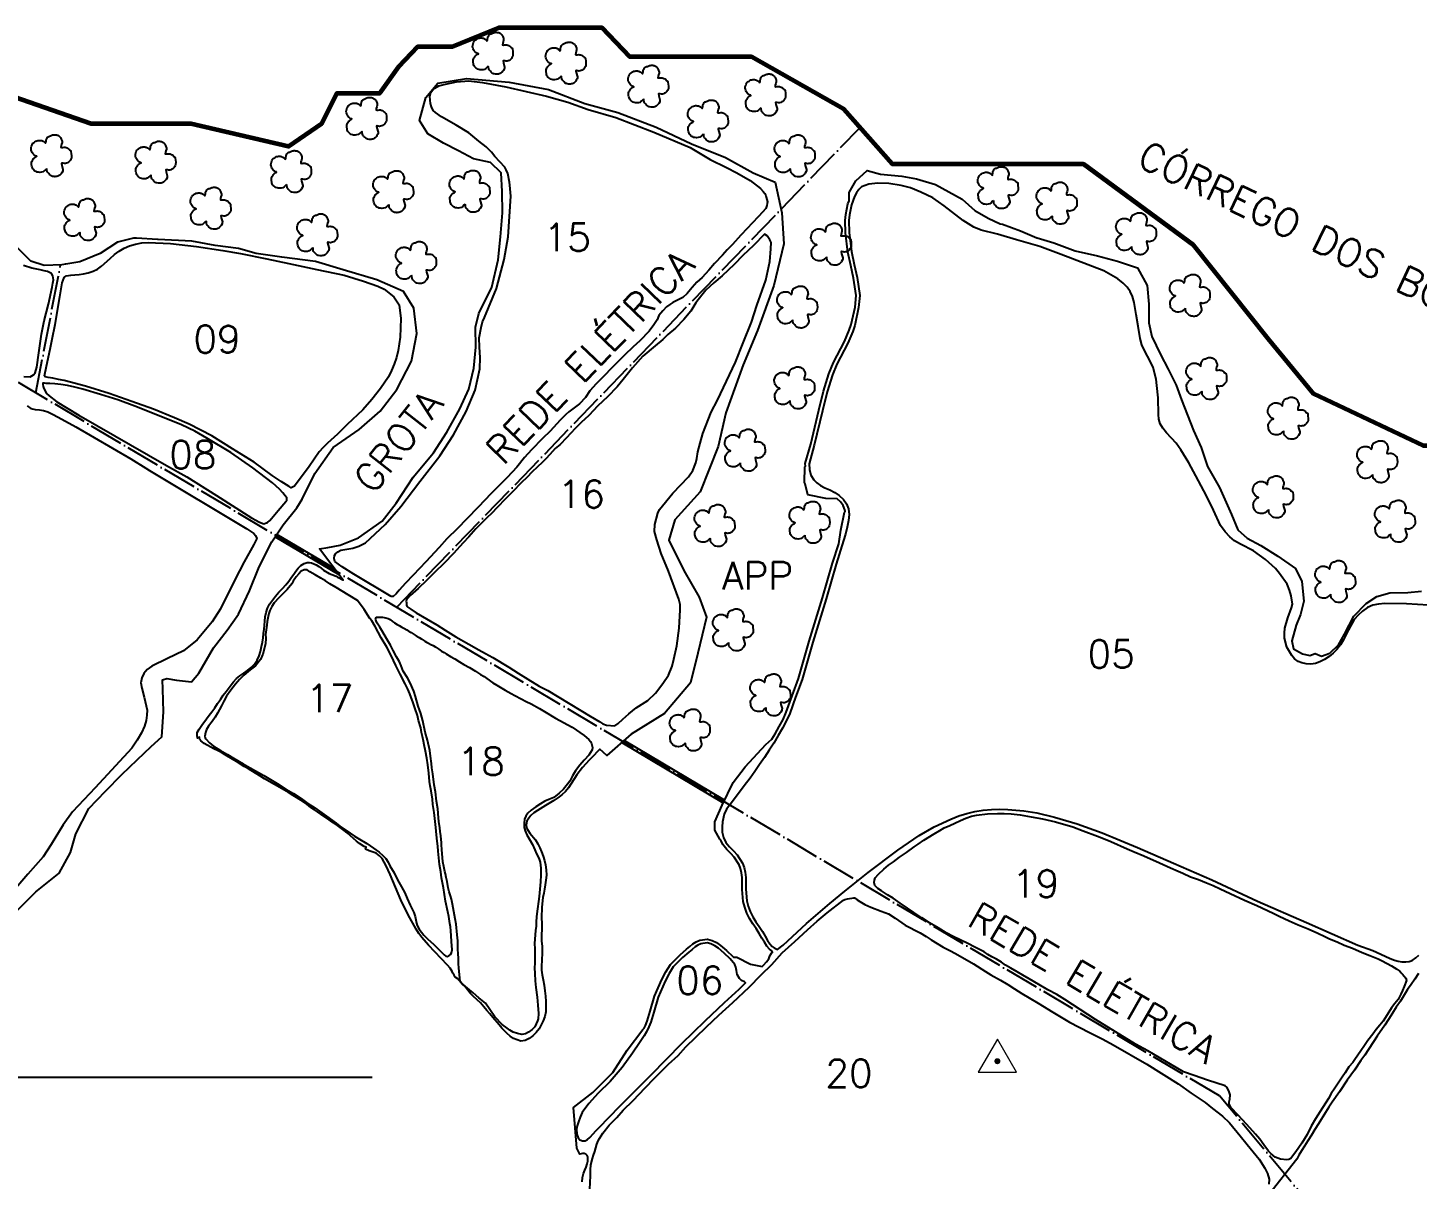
# Model space of a CAD drawing. Extents: x 728697 to 731847, y 7817040 to 7821495.
# Drawn here: x 730250 to 731232, y 7819028 to 7819842 of the extents above; entities that cross this region are included whole.
import ezdxf
from ezdxf.enums import TextEntityAlignment as Align

# ---------------------------------------------------------------- set-up
doc = ezdxf.new("R2010")
doc.units = 0
doc.header["$MEASUREMENT"] = 0
for name, pattern in [('ACAD_ISO04W100', [30, 24, -3, 0, -3]), ('CONTINUO', [0]), ('DASHDOTX2', [2, 1, -0.5, 0, -0.5])]:
    doc.linetypes.add(name, pattern=pattern)
for name, color, linetype in [('0114000940', 1, 'Continuous'), ('0114000940005', 5, 'Continuous'), ('0114000940006', 5, 'Continuous'), ('0114000940007', 5, 'Continuous'), ('0114000940008', 5, 'Continuous'), ('0114000940009', 5, 'Continuous'), ('0114000940010', 5, 'Continuous'), ('0114000940015', 5, 'Continuous'), ('0114000940016', 5, 'Continuous'), ('0114000940017', 5, 'Continuous'), ('0114000940018', 5, 'Continuous'), ('0114000940019', 5, 'Continuous'), ('0114000940020', 5, 'Continuous'), ('CURSOS_DAGUA', 5, 'Continuous'), ('GRID', 8, 'Continuous'), ('MATO', 94, 'Continuous'), ('REDE_DE_LUZ', 6, 'DASHDOTX2'), ('TEXTO', 7, 'Continuous'), ('TXT_NUM_TALHAO', 7, 'Continuous')]:
    doc.layers.add(name, color=color, linetype=linetype)
doc.styles.add('ROMANS', font='romans', dxfattribs={"width": 0.75})
doc.styles.add('SIMPLEX', font='simplex', dxfattribs={"height": 0.2})

# ---------------------------------------------------------------- blocks, each defined once
blk = doc.blocks.new('mato')
at = {"layer": 'MATO', "color": 94, "linetype": 'CONTINUO'}
blk.add_lwpolyline([(734601.62, 7824194.74), (734600.84, 7824194.07), (734599.99, 7824193.3), (734599.06, 7824192.59), (734597.97, 7824192.29), (734596.87, 7824192.17), (734595.81, 7824192.21), (734594.94, 7824192.4), (734594.17, 7824192.71), (734593.49, 7824193.11), (734592.85, 7824193.6), (734592.3, 7824194.14), (734591.84, 7824194.73), (734591.53, 7824195.29), (734591.31, 7824195.9), (734591.17, 7824196.58), (734591.02, 7824197.49), (734590.95, 7824198.42), (734590.98, 7824199.32), (734591.21, 7824199.97), (734591.52, 7824200.54), (734591.87, 7824201.04), (734592.13, 7824201.49), (734592.43, 7824201.91), (734592.8, 7824202.32), (734594.2, 7824203.22), (734594.68, 7824203.59), (734594.47, 7824203.74), (734593.48, 7824203.97), (734593.1, 7824204.2), (734592.71, 7824204.51), (734592.31, 7824204.94), (734591.81, 7824205.57), (734591.33, 7824206.31), (734590.93, 7824207.12), (734590.71, 7824207.95), (734590.63, 7824208.82), (734590.68, 7824209.71), (734590.93, 7824210.69), (734591.28, 7824211.61), (734591.68, 7824212.41), (734591.98, 7824212.83), (734592.32, 7824213.13), (734592.72, 7824213.38), (734593.3, 7824213.8), (734593.95, 7824214.2), (734594.63, 7824214.55), (734595.32, 7824214.72), (734595.99, 7824214.8), (734596.64, 7824214.81), (734597.22, 7824214.79), (734597.75, 7824214.71), (734598.24, 7824214.59), (734598.68, 7824214.44), (734599.1, 7824214.25), (734599.51, 7824214), (734600.02, 7824213.45), (734600.49, 7824212.98), (734600.9, 7824212.76), (734601.1, 7824213.4), (734601.23, 7824214.25), (734601.32, 7824215.13), (734601.41, 7824215.51), (734601.52, 7824215.81), (734601.95, 7824216.53), (734602.3, 7824216.98), (734602.71, 7824217.39), (734603.2, 7824217.62), (734603.72, 7824217.8), (734604.26, 7824217.96), (734605.25, 7824218.43), (734605.76, 7824218.63), (734606.32, 7824218.73), (734606.89, 7824218.78), (734607.46, 7824218.78), (734608.02, 7824218.75), (734608.55, 7824218.68), (734609.07, 7824218.55), (734609.54, 7824218.37), (734609.97, 7824218.14), (734610.37, 7824217.86), (734610.72, 7824217.57), (734611.04, 7824217.22), (734611.34, 7824216.82), (734611.65, 7824216.31), (734611.94, 7824215.75), (734612.19, 7824215.14), (734612.38, 7824214.61), (734612.5, 7824214), (734612.52, 7824213.28), (734612.18, 7824212.1), (734611.87, 7824210.94), (734611.75, 7824209.96), (734612.35, 7824209.79), (734613.17, 7824209.85), (734614.07, 7824210), (734614.74, 7824209.92), (734615.38, 7824209.78), (734616, 7824209.54), (734616.65, 7824209.1), (734617.26, 7824208.61), (734617.81, 7824208.1), (734618.23, 7824207.87), (734618.56, 7824207.53), (734618.81, 7824206.95), (734619.02, 7824205.52), (734619.12, 7824203.92), (734619.09, 7824202.38), (734618.82, 7824201.51), (734618.43, 7824200.85), (734617.97, 7824200.34), (734617.54, 7824199.8), (734617.05, 7824199.35), (734616.48, 7824198.97), (734615.74, 7824198.68), (734614.94, 7824198.47), (734614.14, 7824198.35), (734613.28, 7824198.58), (734612.56, 7824198.7), (734612.08, 7824198.53), (734612.33, 7824197.26), (734613.18, 7824194.26), (734613.15, 7824193.5), (734612.97, 7824192.92), (734612.32, 7824191.83), (734611.9, 7824191.24), (734611.44, 7824190.71), (734611.03, 7824190.28), (734610.58, 7824189.92), (734610.08, 7824189.63), (734609.48, 7824189.4), (734608.82, 7824189.24), (734608.15, 7824189.15), (734607.49, 7824189.14), (734606.85, 7824189.18), (734605.74, 7824189.33), (734605.27, 7824189.45), (734604.81, 7824189.67), (734604.24, 7824190.15), (734603.69, 7824190.7), (734603.16, 7824191.29), (734602.72, 7824191.75), (734602.34, 7824192.22), (734602.04, 7824192.75), (734601.87, 7824194.32), (734601.7, 7824194.96)], dxfattribs=at)

msp = doc.modelspace()

# ---------------------------------------------------------------- linework, layer by layer
at = {"layer": '0114000940', "linetype": 'ByBlock'}
msp.add_lwpolyline([(730552.36, 7819170.88), (730551.72, 7819172.33), (730550.71, 7819173.78), (730550.24, 7819174.85), (730548.77, 7819177.34), (730546.89, 7819179.51), (730542.51, 7819184.23), (730533.53, 7819193.66), (730528.8, 7819199.04), (730526.69, 7819201.82), (730524.74, 7819204.95), (730519.19, 7819214.97), (730513.91, 7819225.5), (730506.4, 7819243.52), (730503.61, 7819249.71), (730500.72, 7819254.7), (730498.84, 7819256.64), (730496.46, 7819258.45), (730491.56, 7819260.24), (730489, 7819261.34), (730489.49, 7819262.87), (730488, 7819263.35), (730484.71, 7819265.3), (730482.59, 7819266.91), (730480.42, 7819268.92), (730476.14, 7819273.03), (730473.94, 7819274.66), (730468.33, 7819278.75), (730465.3, 7819280.8), (730462.29, 7819282.91), (730459.19, 7819284.91), (730455.04, 7819287.71), (730453.04, 7819289.12), (730450.35, 7819290.92), (730447.65, 7819293.08), (730444.54, 7819295.25), (730437.97, 7819299.31), (730434.58, 7819301.34), (730431.25, 7819303.23), (730428.01, 7819305.15), (730424.67, 7819307.07), (730417.67, 7819311.18), (730414.24, 7819313.29), (730411.19, 7819315.13), (730408.28, 7819316.99), (730405.58, 7819318.55), (730403.17, 7819319.88), (730397.96, 7819323.31), (730395.11, 7819325.03), (730389.87, 7819327.93), (730387.19, 7819329.64), (730384.41, 7819331.07), (730381.76, 7819332.37), (730375.04, 7819336.09), (730373.6, 7819337.18), (730372.6, 7819338.02), (730371.93, 7819338.86), (730371.66, 7819339.88), (730371.67, 7819340.56), (730370.36, 7819339.74), (730370.26, 7819339.9), (730369.94, 7819341.85), (730370.16, 7819343.8), (730371.4, 7819346.14), (730373.29, 7819348.98), (730376.59, 7819353.45), (730378.43, 7819355.99), (730380.44, 7819358.5), (730382.44, 7819361.21), (730384.51, 7819364.26), (730386.45, 7819367.2), (730388.45, 7819370.07), (730390.46, 7819372.79), (730394.02, 7819377.51), (730395.75, 7819379.7), (730397.77, 7819381.84), (730400.25, 7819383.87), (730402.98, 7819385.7), (730405.66, 7819387.62), (730408.28, 7819389.69), (730410.5, 7819392.07), (730412.43, 7819394.97), (730413.84, 7819398), (730414.81, 7819401.14), (730415.55, 7819404.46), (730416.15, 7819407.68), (730416.6, 7819410.69), (730416.99, 7819413.82), (730417.31, 7819416.86), (730417.86, 7819422.54), (730418.11, 7819425.6), (730418.77, 7819428.61), (730419.82, 7819431.57), (730421.14, 7819434.4), (730425.3, 7819440.17), (730427.84, 7819442.99), (730430.3, 7819445.6), (730432.61, 7819448.21), (730434.77, 7819450.81), (730436.71, 7819453.43), (730438.31, 7819455.76), (730439.87, 7819457.85), (730441.51, 7819459.87), (730443.42, 7819461.88), (730445.61, 7819463.28), (730447.7, 7819463.93), (730449.54, 7819463.92), (730450.88, 7819463.62), (730452.51, 7819463.03), (730454.22, 7819462.15), (730455.97, 7819460.99), (730457.72, 7819459.8), (730459.43, 7819458.53), (730463.26, 7819456.17), (730465.16, 7819455.45), (730468.31, 7819454.16), (730469.22, 7819453.64), (730469.9, 7819453.36), (730472.89, 7819451.71), (730473.34, 7819451.32), (730456.4, 7819473.51), (730462.36, 7819474.56), (730471.1, 7819476.1), (730484.09, 7819481.41), (730500.83, 7819493.11), (730510.74, 7819505.82), (730522.77, 7819524.17), (730536.99, 7819541.38), (730546.61, 7819556.05), (730555.7, 7819572.39), (730561.97, 7819586.27), (730565.54, 7819601.09), (730566.99, 7819616.04), (730566.84, 7819630.08), (730569.18, 7819639.82), (730578.25, 7819658.52), (730582.86, 7819677.69), (730584.32, 7819693.93), (730585.78, 7819710.82), (730585.63, 7819725.97), (730585, 7819739.18), (730577.45, 7819746.53), (730565.25, 7819749.03), (730554.75, 7819754.69), (730544.09, 7819760.13), (730533.12, 7819766.64), (730527.16, 7819776.05), (730531.59, 7819792.42), (730540.24, 7819802.56), (730560.43, 7819805.81), (730590.51, 7819803.3), (730618.26, 7819797.96), (730643.99, 7819788.25), (730667.33, 7819781.88), (730694.35, 7819771.56), (730719.44, 7819759.69), (730743.48, 7819749.97), (730763.02, 7819739.14), (730778.65, 7819732.49), (730783.22, 7819710.93), (730784.6, 7819689.13), (730777.51, 7819659.62), (730766.1, 7819627.81), (730755.82, 7819603.47), (730743.56, 7819569.54), (730738.25, 7819545.74), (730725.45, 7819513.81), (730707.52, 7819493.96), (730703.39, 7819479.76), (730713.97, 7819458.25), (730724.8, 7819439.45), (730729.89, 7819425.37), (730723.77, 7819399.78), (730718.77, 7819378.97), (730700.24, 7819357.22), (730676.87, 7819342.51), (730659.56, 7819327.51), (730654.64, 7819332.07), (730653.71, 7819331.04), (730649.4, 7819326.5), (730647.03, 7819324.2), (730642.46, 7819319.07), (730638.43, 7819313.8), (730632.4, 7819304.79), (730630.25, 7819302.13), (730627.74, 7819299.65), (730625.01, 7819297.59), (730622.22, 7819295.7), (730616.31, 7819292.18), (730610.68, 7819288.79), (730608.05, 7819287.03), (730605.91, 7819285.11), (730604.38, 7819283.16), (730603.08, 7819281.14), (730602.46, 7819278.62), (730602.88, 7819276.42), (730603.93, 7819274.55), (730605.25, 7819272.75), (730609.05, 7819267.94), (730610.81, 7819265.19), (730612.29, 7819262.43), (730613.47, 7819259.5), (730614.56, 7819256.35), (730615.55, 7819253.32), (730616.32, 7819250.22), (730616.69, 7819246.76), (730616.83, 7819243), (730616.54, 7819239.43), (730616.09, 7819236.09), (730615.58, 7819233.16), (730615.01, 7819230.26), (730614.43, 7819227.12), (730613.68, 7819220.46), (730613.5, 7819212.91), (730613.54, 7819208.91), (730613.53, 7819204.86), (730613.48, 7819200.74), (730613.49, 7819196.68), (730613.76, 7819192.67), (730613.95, 7819188.95), (730613.67, 7819182.33), (730613.47, 7819179.37), (730613.33, 7819175.95), (730613.91, 7819172.52), (730614.69, 7819168.97), (730615.32, 7819165.18), (730615.85, 7819161.27), (730616.19, 7819157.5), (730616.4, 7819153.77), (730616.5, 7819150.05), (730616.36, 7819146.45), (730615.72, 7819143.07), (730614.66, 7819139.99), (730611.71, 7819134.39), (730609.69, 7819131.89), (730607.27, 7819129.6), (730604.65, 7819127.67), (730601.77, 7819126.28), (730598.82, 7819125.8), (730593.5, 7819127.57), (730591.21, 7819129.29), (730589.13, 7819131.17), (730587.14, 7819133.12), (730585.46, 7819134.91), (730583.38, 7819137.21), (730578.95, 7819142.49), (730576.87, 7819145.04), (730574.76, 7819147.48), (730572.58, 7819150.04), (730570.19, 7819152.71), (730565.29, 7819157.37), (730563.1, 7819159.64), (730561.41, 7819161.71), (730559.74, 7819163.88), (730557.36, 7819166.02), (730554.21, 7819169.66)], close=True, dxfattribs=at)
for points in [[(730642.18, 7819026.35), (730642.48, 7819029.39), (730643.06, 7819032.24), (730643.98, 7819034.64), (730644.85, 7819036.82), (730645.61, 7819039.12), (730646.06, 7819040.88), (730646.2, 7819042.54), (730646.09, 7819043.9), (730645.61, 7819045.04), (730644.67, 7819045.85), (730643.61, 7819046.34), (730642.26, 7819046.45), (730640.59, 7819045.98), (730638.31, 7819050.22), (730636.02, 7819078.84), (730649.76, 7819089.54), (730663.9, 7819103.49), (730673.85, 7819119.27), (730685.05, 7819134.02), (730686.03, 7819135.01), (730686.9, 7819136.8), (730688.11, 7819139.92), (730690.26, 7819146.94), (730693.37, 7819157.58), (730698.36, 7819169.35), (730701.34, 7819174.74), (730704.45, 7819179.86), (730711.29, 7819186.8), (730715.91, 7819190.61), (730718.18, 7819192.5), (730720.36, 7819194.39), (730722.62, 7819195.96), (730725.34, 7819197.08), (730730.78, 7819197.87), (730733.96, 7819196.86), (730737.07, 7819195.33), (730739.97, 7819193.43), (730744.24, 7819189.82), (730748.66, 7819185.57), (730749.08, 7819185.07), (730751.42, 7819185), (730761.2, 7819180.05), (730769.36, 7819178.51), (730770.27, 7819179.44), (730772.49, 7819181.76), (730774.12, 7819183.85), (730774.72, 7819185.9), (730775.85, 7819188.01), (730776.69, 7819188.48), (730776.21, 7819189.55), (730774.56, 7819190.71), (730772.71, 7819192.88), (730771.02, 7819195.57), (730769.21, 7819198.6), (730767.25, 7819201.85), (730765.16, 7819205.27), (730762.81, 7819208.69), (730760.49, 7819212.29), (730758.48, 7819216.18), (730757.03, 7819220.29), (730756, 7819224.5), (730755.18, 7819232.96), (730755.16, 7819241.24), (730754.82, 7819244.74), (730754.12, 7819247.73), (730753.13, 7819250.38), (730749.65, 7819255.76), (730747.21, 7819258.31), (730744.26, 7819261.22), (730741.54, 7819264.75), (730740.07, 7819267.69), (730739.47, 7819268.42), (730736.01, 7819274.78), (730735.95, 7819280.72), (730741.14, 7819292.51), (730748.86, 7819308.55), (730757.32, 7819319.43), (730771.9, 7819335.38), (730776.16, 7819339.16), (730778.44, 7819342.94), (730781.37, 7819348.09), (730784.09, 7819353.08), (730786.41, 7819358.22), (730790.52, 7819369.63), (730795.14, 7819382.06), (730802.66, 7819408.24), (730812.09, 7819438.9), (730819.1, 7819463.36), (730823.42, 7819477.15), (730825.04, 7819486.67), (730827.6, 7819499.5), (730827.92, 7819499.86), (730827.78, 7819501.18), (730826.56, 7819504.1), (730824.77, 7819506.73), (730822.44, 7819508.9), (730814.37, 7819509.09), (730801.68, 7819511.76), (730799.76, 7819519.44), (730799.22, 7819520.47), (730799.47, 7819531.41), (730799.96, 7819531.96), (730799.84, 7819533.88), (730803.63, 7819547.51), (730809.49, 7819571.55), (730812.69, 7819585.05), (730816.53, 7819597.26), (730819.65, 7819605.09), (730827.43, 7819619.94), (730830.93, 7819628.03), (730832.27, 7819631.95), (730834.97, 7819644.4), (730835.68, 7819652.47), (730834, 7819664.81), (730831.94, 7819673.77), (730830, 7819683.16), (730828.19, 7819696.86), (730828.1, 7819705.55), (730828.47, 7819709.82), (730829.94, 7819717.19), (730830.78, 7819719.45), (730830.94, 7819725.21), (730835.48, 7819733.47), (730843.55, 7819740.92), (730853.05, 7819738.33), (730867.95, 7819736.87), (730878.5, 7819734.99), (730891.75, 7819730.85), (730910.67, 7819720.56), (730919.57, 7819712.7), (730928.98, 7819707.12), (730937.63, 7819703.18), (730939.12, 7819702.95), (730951.98, 7819698.27), (730963.41, 7819693.24), (730963.73, 7819693.24), (730975.36, 7819689.63), (730990.61, 7819684.12), (731006.35, 7819680.51), (731020.55, 7819676.79), (731034.49, 7819672.03), (731041.54, 7819659.65), (731042.57, 7819646.38), (731042.7, 7819633.32), (731044.83, 7819623.56), (731050.75, 7819610.8), (731056.3, 7819600.57), (731062.03, 7819589.19), (731065.77, 7819578.71), (731074.15, 7819557.05), (731079.52, 7819545.04), (731083.97, 7819531.68), (731092.52, 7819516.97), (731101.04, 7819497.75), (731105.48, 7819486.92), (731112.16, 7819481.11), (731121.81, 7819475.91), (731133.85, 7819468.29), (731146.37, 7819459.59), (731150.78, 7819450.42), (731152.14, 7819436.52), (731149.8, 7819427.13), (731146.84, 7819419.69), (731143.67, 7819408.52), (731144.96, 7819402.85), (731151.13, 7819399.45), (731156.3, 7819398.27), (731160.15, 7819399.67), (731164.65, 7819397.75), (731170.62, 7819399.92), (731176.65, 7819405.8), (731180.91, 7819413.19), (731187.57, 7819425.93), (731196.14, 7819434.92), (731203.83, 7819439.93), (731212.85, 7819442.5), (731225.54, 7819442.63), (731235.39, 7819443.55)], [(731233.15, 7819173.43), (731230.57, 7819169.48), (731227.99, 7819165.73), (731225.51, 7819162.15), (731220.36, 7819154.07), (731217.5, 7819149.7), (731214.77, 7819145.4), (731211.93, 7819141.1), (731209.3, 7819137.07), (731204.05, 7819129.17), (731195.16, 7819115.93), (731192.53, 7819112.14), (731187.87, 7819105.31), (731182.84, 7819098.07), (731177.38, 7819089.93), (731172.25, 7819082.62), (731169.86, 7819079.09), (731167.47, 7819075.38), (731162.59, 7819067.39), (731159.99, 7819063.38), (731157.47, 7819059.33), (731154.97, 7819055.29), (731152.57, 7819051.63), (731150.61, 7819048.34), (731148.69, 7819045.3), (731147.24, 7819042.45), (731127.15, 7819016.92)]]:
    msp.add_lwpolyline(points, dxfattribs=at)
at = {"layer": '0114000940', "color": 1, "linetype": 'Continuous'}
msp.add_lwpolyline([(730239.92, 7819215.16), (730255.94, 7819231.23), (730272.57, 7819244.45), (730280.47, 7819259.01), (730284.24, 7819272.12), (730293.53, 7819290.03), (730305.38, 7819302.41), (730316.89, 7819314.09), (730327.75, 7819324.39), (730337.53, 7819333.97), (730344.98, 7819340.68), (730346.37, 7819358.37), (730345.85, 7819374.47), (730345.54, 7819380.91), (730348.71, 7819381.9), (730355.34, 7819380.71), (730366.15, 7819379.48), (730371.23, 7819385.68), (730381.59, 7819403.5), (730391.28, 7819416.15), (730399.2, 7819427.49), (730407.03, 7819443.83), (730413.93, 7819460.78), (730422.77, 7819478.47), (730430.9, 7819490.53), (730440.59, 7819502.47), (730442.46, 7819505.57), (730444.33, 7819508.66), (730453.18, 7819526.72), (730466.16, 7819545.18), (730484.43, 7819557.86), (730499.46, 7819570.73), (730511.25, 7819586.07), (730521.58, 7819606.17), (730525.29, 7819625.63), (730523.1, 7819643.52), (730515.92, 7819655.32), (730497.01, 7819663.49), (730473.3, 7819670.62), (730453.66, 7819676.45), (730429.87, 7819679.66), (730411.67, 7819682.25), (730399.22, 7819685.65), (730382.73, 7819687.97), (730366.21, 7819691.01), (730342.42, 7819692.2), (730342.09, 7819692.2), (730327.19, 7819693.11), (730325.16, 7819693.08), (730313.79, 7819690.23), (730301.58, 7819682.2), (730287.18, 7819676.37), (730274.42, 7819674.24), (730261.89, 7819673.78), (730252.48, 7819676.69), (730242.86, 7819686.49)], dxfattribs=at)
at = {"layer": '0114000940005', "elevation": 633.05}
msp.add_lwpolyline([(731240.23, 7819433.8), (731224.67, 7819434.59), (731209.36, 7819434.91), (731205.01, 7819434.58), (731201.02, 7819433.65), (731197.22, 7819432.04), (731193.66, 7819429.61), (731190.48, 7819426.73), (731187.79, 7819423.53), (731183.73, 7819416.37), (731180.22, 7819409.17), (731178.03, 7819405.67), (731175.56, 7819402.52), (731172.83, 7819399.8), (731169.98, 7819397.4), (731166.85, 7819395.37), (731163.56, 7819393.69), (731160.35, 7819392.54), (731157.14, 7819392.11), (731153.76, 7819392.32), (731150.79, 7819392.92), (731148.07, 7819394.07), (731145.64, 7819395.94), (731143.58, 7819398.28), (731140.22, 7819404.05), (731138.57, 7819410.39), (731138.38, 7819413.88), (731138.71, 7819417.5), (731140.92, 7819424.92), (731143.53, 7819431.78), (731144.05, 7819434.37), (731143.3, 7819440.38), (731141.95, 7819444.29), (731140.27, 7819448.55), (731135.07, 7819456.2), (731132.13, 7819459.65), (731125.15, 7819465.96), (731116.62, 7819472.05), (731107.37, 7819476.9), (731103.26, 7819479.23), (731099.85, 7819481.95), (731096.5, 7819485.45), (731093.25, 7819490.1), (731088.38, 7819500.8), (731083.36, 7819510.99), (731075.91, 7819525.24), (731070.99, 7819534.38), (731065.33, 7819543.52), (731062.04, 7819548.11), (731055.07, 7819555.55), (731052.43, 7819558.81), (731050.72, 7819561.92), (731049.75, 7819565.06), (731049.38, 7819568.36), (731049.21, 7819580.14), (731048.27, 7819589.01), (731047.78, 7819593.43), (731045.62, 7819601.68), (731043.73, 7819605.68), (731039.48, 7819613.62), (731037.57, 7819617.76), (731036.47, 7819622.13), (731035.07, 7819630.75), (731033.7, 7819639.17), (731032.28, 7819647.7), (731031.08, 7819651.72), (731029.45, 7819655.24), (731027.36, 7819658.45), (731024.52, 7819661.31), (731020.81, 7819664.26), (731010.82, 7819669.94), (730980.58, 7819681.54), (730965.65, 7819687.25), (730949.04, 7819691.96), (730935.63, 7819695.84), (730924.23, 7819698.73), (730918.91, 7819700.92), (730911.3, 7819705.42), (730897.99, 7819715.79), (730890.02, 7819721.56), (730881.46, 7819725.55), (730874.11, 7819728.49), (730867.48, 7819730.26), (730858.86, 7819731.75), (730851.05, 7819731.81), (730844.65, 7819731.09), (730839.6, 7819729.26), (730837.56, 7819727.45), (730836.01, 7819725.16), (730834.71, 7819722.56), (730832.45, 7819716.48), (730831.05, 7819709.45), (730830.7, 7819705.45), (730830.78, 7819697.04), (730832.57, 7819683.6), (730834.48, 7819674.32), (730836.56, 7819665.27), (730838.3, 7819652.53), (730837.54, 7819644.01), (730834.78, 7819631.26), (730833.36, 7819627.1), (730829.78, 7819618.82), (730822.02, 7819604), (730818.98, 7819596.39), (730815.2, 7819584.36), (730812.02, 7819570.94), (730806.14, 7819546.85), (730802.46, 7819533.61), (730802.73, 7819529.55), (730803.8, 7819525.64), (730805.78, 7819522.41), (730807.92, 7819520.13), (730810.53, 7819518.33), (730813.57, 7819516.72), (730817.09, 7819515.19), (730820.6, 7819513.33), (730823.88, 7819511.12), (730826.76, 7819508.43), (730828.86, 7819505.34), (730830.33, 7819501.83), (730830.73, 7819497.87), (730830.37, 7819493.51), (730829.53, 7819488.82), (730828.33, 7819483.92), (730826.88, 7819479.51), (730821.59, 7819462.61), (730814.59, 7819438.16), (730805.15, 7819407.5), (730797.62, 7819381.25), (730792.96, 7819368.74), (730788.82, 7819357.25), (730786.42, 7819351.92), (730783.64, 7819346.83), (730780.69, 7819341.63), (730777.52, 7819336.37), (730774.23, 7819331.22), (730770.91, 7819326.12), (730767.55, 7819321.19), (730764.15, 7819316.36), (730760.75, 7819311.52), (730756.58, 7819306.21), (730748.29, 7819295.11), (730744.18, 7819289.58), (730742.44, 7819286.14), (730741.38, 7819280.79), (730741.03, 7819277.12), (730741.15, 7819273.48), (730741.97, 7819269.72), (730743.75, 7819266.14), (730746.21, 7819262.94), (730749.06, 7819260.14), (730751.69, 7819257.38), (730755.46, 7819251.56), (730756.62, 7819248.49), (730757.39, 7819245.16), (730757.76, 7819241.37), (730757.78, 7819233.09), (730758.57, 7819224.93), (730759.53, 7819221.03), (730760.87, 7819217.22), (730762.74, 7819213.6), (730764.98, 7819210.13), (730767.34, 7819206.69), (730769.48, 7819203.2), (730771.44, 7819199.93), (730773.23, 7819196.92), (730774.81, 7819194.42), (730776.33, 7819192.65), (730777.73, 7819191.65), (730780.18, 7819190.55), (730784.12, 7819193.52), (730800.64, 7819208.76), (730817.2, 7819222.98), (730827.85, 7819231.68), (730844.24, 7819244.78), (730865.15, 7819260.76), (730880.25, 7819271.02), (730891.01, 7819277.16), (730902.59, 7819282.65), (730908.42, 7819284.82), (730914.09, 7819286.57), (730919.69, 7819287.91), (730925.47, 7819288.88), (730931.32, 7819289.4), (730937.17, 7819289.58), (730942.98, 7819289.47), (730954.21, 7819288.51), (730963.53, 7819286.97), (730975.87, 7819283.97), (730992, 7819279.31), (731009.67, 7819272.8), (731034.49, 7819262.56), (731060.09, 7819251.4), (731087.07, 7819239.61), (731119.31, 7819224.65), (731154.08, 7819209.68), (731190.27, 7819193.47), (731200.99, 7819189.87), (731209.7, 7819185.85), (731213.19, 7819184.11), (731216.12, 7819182.92), (731218.87, 7819182.18), (731221.53, 7819181.8), (731224.14, 7819181.78), (731226.63, 7819182.1), (731228.74, 7819182.67), (731231.41, 7819184.69), (731233.49, 7819186.58)], dxfattribs=at)
at = {"layer": '0114000940006', "elevation": 633.37}
msp.add_lwpolyline([(730756.85, 7819167.57), (730754.85, 7819168.63), (730753.4, 7819170.02), (730751.74, 7819172.84), (730751.31, 7819175.54), (730750.8, 7819178.07), (730750.07, 7819179.81), (730746.75, 7819183.79), (730742.5, 7819187.88), (730738.41, 7819191.35), (730735.78, 7819193.07), (730732.99, 7819194.44), (730730.56, 7819195.21), (730726.03, 7819194.55), (730723.87, 7819193.66), (730721.96, 7819192.34), (730719.86, 7819190.51), (730717.57, 7819188.61), (730713.05, 7819184.88), (730706.51, 7819178.24), (730703.59, 7819173.44), (730700.7, 7819168.21), (730695.83, 7819156.7), (730692.75, 7819146.2), (730690.57, 7819139.07), (730689.28, 7819135.76), (730687.66, 7819132.43), (730685.92, 7819129.4), (730682.71, 7819124.44), (730677.69, 7819117.35), (730670.38, 7819107.09), (730661.93, 7819097.3), (730653.42, 7819088.94), (730646.76, 7819081.73), (730642.15, 7819075.31), (730640.64, 7819072.01), (730639.47, 7819068.83), (730638.55, 7819065.84), (730638.21, 7819063.51), (730638.32, 7819060), (730639.28, 7819057.45), (730640.47, 7819056.07), (730642.4, 7819055.22), (730644.26, 7819055.25), (730645.96, 7819056.14), (730647.56, 7819057.66), (730652.07, 7819062.55), (730654.54, 7819065.14), (730660.79, 7819071.45), (730669.19, 7819080.35), (730690.79, 7819101.92), (730712.6, 7819124.13), (730728.98, 7819140.05), (730742.82, 7819152.97), (730753.04, 7819162.57), (730754.76, 7819164.16), (730756.23, 7819165.54), (730757.64, 7819166.83)], close=True, dxfattribs=at)
at = {"layer": '0114000940007', "elevation": 632.36}
msp.add_lwpolyline([(730249.86, 7819574.59), (730252.48, 7819572.78), (730255.55, 7819572), (730258.63, 7819571.77), (730261.48, 7819571.4), (730264.42, 7819570.33), (730267.82, 7819568.7), (730271.76, 7819566.68), (730284.24, 7819559.77), (730323.13, 7819537.24), (730333.82, 7819530.64), (730336.28, 7819528.98), (730405.08, 7819487.59), (730410.01, 7819484.49), (730411.34, 7819483.05), (730412.16, 7819480.77), (730410.04, 7819476.64), (730403.34, 7819464.43), (730396.66, 7819451.65), (730386.61, 7819431.25), (730380.58, 7819422.07), (730370.13, 7819409.19), (730360.4, 7819401.51), (730349.03, 7819395.98), (730337.92, 7819390.66), (730334.78, 7819388.29), (730332.33, 7819385.52), (730330.84, 7819382.36), (730330.35, 7819378.78), (730330.93, 7819375.14), (730332.69, 7819368.87), (730334.62, 7819359.69), (730334.57, 7819356.1), (730334.03, 7819352.3), (730332.83, 7819348.18), (730330.78, 7819343.61), (730327.63, 7819338.45), (730323.83, 7819332.82), (730297.95, 7819304.79), (730282.01, 7819287.73), (730275.36, 7819278.57), (730266.97, 7819264.58), (730261.13, 7819256.05), (730250.48, 7819243.74), (730237.78, 7819229.18)], dxfattribs=at)
at = {"layer": '0114000940008', "elevation": 634}
msp.add_lwpolyline([(730261.57, 7819586.77), (730263.61, 7819583.4), (730265.46, 7819581.56), (730270.98, 7819577.52), (730286.38, 7819568.05), (730348.27, 7819532.46), (730362.68, 7819524.45), (730383.64, 7819511.26), (730408.43, 7819495.47), (730414.05, 7819492.32), (730417.13, 7819491.33), (730418.44, 7819491.58), (730419.77, 7819492.23), (730421.29, 7819493.64), (730427.2, 7819500.55), (730432.7, 7819507), (730433.41, 7819508.02), (730433.34, 7819509.55), (730432.26, 7819511.02), (730430.62, 7819513.2), (730428.21, 7819515.77), (730423.27, 7819520.14), (730409.45, 7819530.82), (730393.93, 7819541.73), (730376.95, 7819551.85), (730368.48, 7819556.79), (730359.09, 7819561.13), (730343.16, 7819567.63), (730326.03, 7819574.44), (730314.03, 7819578.75), (730301.64, 7819582.69), (730289.36, 7819586.24), (730283.66, 7819587.73), (730278.49, 7819588.93), (730273.74, 7819589.67), (730269.51, 7819590.15), (730265.95, 7819590.32), (730263.4, 7819590.41), (730262.04, 7819590.5), (730260.99, 7819590.48), (730260.89, 7819589.63), (730261.17, 7819588.16)], close=True, dxfattribs=at)
at = {"layer": '0114000940009', "elevation": 629.19}
msp.add_lwpolyline([(730277.48, 7819666.32), (730280.78, 7819666.99), (730283.56, 7819667.13), (730286.55, 7819667.47), (730289.76, 7819667.91), (730293.13, 7819668.63), (730296.44, 7819669.7), (730299.54, 7819671.21), (730302.4, 7819673.28), (730308.45, 7819678.68), (730311.71, 7819681.5), (730314.94, 7819683.91), (730318.41, 7819685.89), (730322.25, 7819687.53), (730326.44, 7819688.9), (730330.84, 7819689.82), (730335.46, 7819690.07), (730351.31, 7819689.37), (730369.46, 7819687.26), (730388.13, 7819684.35), (730400.78, 7819682.12), (730419.25, 7819678.41), (730434.85, 7819675.14), (730454.55, 7819670.84), (730473.93, 7819666.78), (730487.69, 7819662.55), (730497.63, 7819659.06), (730502.26, 7819657.07), (730509.09, 7819651.67), (730512.87, 7819646.03), (730514.01, 7819636.21), (730513.53, 7819623.07), (730512.16, 7819613.64), (730510.92, 7819608.8), (730509.22, 7819604.07), (730507.29, 7819599.58), (730505.16, 7819595.14), (730499.56, 7819586.77), (730493.46, 7819578.98), (730487.12, 7819571.73), (730476.13, 7819561.39), (730469.31, 7819554.65), (730462.25, 7819548.15), (730458.98, 7819545.26), (730456.27, 7819542.17), (730449.3, 7819531.8), (730438.89, 7819517.72), (730436.48, 7819516.7), (730435.07, 7819517.64), (730429.31, 7819521.13), (730423, 7819525.3), (730410.27, 7819534.77), (730395.1, 7819544.16), (730380.41, 7819553.48), (730364.45, 7819561.67), (730354.02, 7819566.19), (730339.26, 7819572.18), (730323.76, 7819577.72), (730307.91, 7819583.4), (730291.19, 7819588.56), (730276.09, 7819592.4), (730272.08, 7819593.28), (730267.94, 7819594.1), (730264.67, 7819594.62), (730262.56, 7819594.96), (730262.25, 7819595.87), (730262.5, 7819597.02), (730264.22, 7819605.79), (730266.13, 7819614.69), (730267.63, 7819621.66), (730269.66, 7819631.98), (730273.03, 7819651.68), (730274.65, 7819661.37), (730275.28, 7819663.43), (730276.1, 7819665.2)], close=True, dxfattribs=at)
at = {"layer": '0114000940010', "elevation": 628.83}
msp.add_lwpolyline([(730247.56, 7819595.28), (730251.95, 7819595.11), (730254.49, 7819596.6), (730255.44, 7819597.98), (730256.69, 7819601.82), (730258.17, 7819612.05), (730260.04, 7819625.25), (730261.95, 7819634.55), (730265.03, 7819646.49), (730267.52, 7819658.41), (730268.14, 7819661.29), (730268.5, 7819663.69), (730268.13, 7819666.5), (730267, 7819668.06), (730266.07, 7819668.62), (730264.25, 7819669.48), (730261.95, 7819670.07), (730259.16, 7819670.6), (730253.13, 7819671.76), (730247.27, 7819673.77)], dxfattribs=at)
at = {"layer": '0114000940015', "linetype": 'ByBlock'}
msp.add_lwpolyline([(730507.08, 7819439.99), (730480.78, 7819455.74), (730472.63, 7819460.95), (730467.23, 7819464.72), (730466.93, 7819466.81), (730467.13, 7819468.88), (730467.83, 7819470.13), (730469.49, 7819471.41), (730471.61, 7819472.54), (730479.99, 7819473.97), (730484.41, 7819475.42), (730488.98, 7819477.9), (730502.91, 7819490.86), (730514, 7819503.49), (730527.39, 7819521.06), (730541.55, 7819539.25), (730551.21, 7819554.14), (730560.1, 7819570.58), (730566.41, 7819585.72), (730569.84, 7819600.66), (730570, 7819608.74), (730569.61, 7819616.13), (730569.26, 7819622.56), (730570.65, 7819629.96), (730571.62, 7819634.03), (730573.01, 7819636.91), (730581.6, 7819657.48), (730586.94, 7819678.04), (730589.87, 7819693.99), (730591.84, 7819722.77), (730591.01, 7819730.57), (730590.68, 7819732.5), (730589.68, 7819738.82), (730588.54, 7819741.32), (730587.37, 7819743.08), (730580.37, 7819750.81), (730578.1, 7819753.72), (730574.29, 7819757.46), (730569, 7819761.62), (730562.09, 7819767.39), (730552.99, 7819772.82), (730542.8, 7819778.85), (730538.51, 7819781.89), (730536.94, 7819783.29), (730535.63, 7819785.79), (730534.99, 7819788.08), (730534.66, 7819790.47), (730534.53, 7819793.31), (730535.21, 7819795.92), (730537.16, 7819798.43), (730537.98, 7819799.05), (730540.89, 7819800.75), (730545.44, 7819801.73), (730553.39, 7819803.46), (730562.01, 7819804.22), (730571.78, 7819803.06), (730588.17, 7819799.88), (730616.9, 7819793.45), (730631.99, 7819789.21), (730646.47, 7819783.96), (730665.85, 7819778.32), (730692.78, 7819767.88), (730718.46, 7819757.04), (730732.67, 7819748.69), (730744.18, 7819742.96), (730751.44, 7819739.25), (730760.85, 7819733.85), (730768.07, 7819728.07), (730770.12, 7819726.02), (730771.22, 7819724.57), (730771.85, 7819723.18), (730772.17, 7819721.95), (730772.64, 7819720.28), (730773.08, 7819718.8), (730772.92, 7819717.59), (730772.69, 7819716.05), (730771.85, 7819714.07), (730769.58, 7819711.36), (730766.67, 7819708.45), (730762.28, 7819703.54), (730758.86, 7819699.82), (730754.16, 7819695.2), (730748.43, 7819688.5), (730744.63, 7819684.85), (730741.36, 7819681.05), (730735.72, 7819675.2), (730731.72, 7819670.32), (730726.92, 7819665.24), (730723.15, 7819661.94), (730719.85, 7819658.08), (730716.45, 7819654.03), (730713.26, 7819651.12), (730710.03, 7819649.47), (730706.31, 7819647.61), (730704.03, 7819646.26), (730701.84, 7819644.53), (730699.19, 7819641.7), (730696.39, 7819638.39), (730695.04, 7819635.27), (730692.8, 7819631.78), (730689.54, 7819627.36), (730682.93, 7819620.52), (730678.28, 7819616.38), (730672.13, 7819610.38), (730665.53, 7819603.81), (730655.06, 7819593.3), (730651.98, 7819590.23), (730647.66, 7819585.1), (730644.41, 7819580.41), (730640.17, 7819576.09), (730632.6, 7819570.38), (730630.6, 7819568.52), (730626.55, 7819564.42), (730619.57, 7819556.7), (730614.22, 7819551.49), (730606.36, 7819543.44), (730601.33, 7819537.99), (730596.03, 7819531.24), (730589.23, 7819523.94), (730584.44, 7819519.19), (730577.88, 7819512.68), (730568.62, 7819502.95), (730560.61, 7819494.76), (730554.1, 7819487.87), (730546.47, 7819480.52), (730540.97, 7819474.56), (730531.76, 7819464.42), (730522.77, 7819455.06), (730517.37, 7819449.25), (730512.81, 7819444.45), (730510.63, 7819441.82), (730508.56, 7819439.97)], close=True, dxfattribs=at)
at = {"layer": '0114000940016'}
msp.add_lwpolyline([(730775.7, 7819689.89), (730774.77, 7819691.97), (730772.77, 7819694.57), (730771.11, 7819695.81), (730763.21, 7819687.92), (730755.77, 7819680.7), (730749.54, 7819674.52), (730741.02, 7819666.54), (730735.15, 7819661.39), (730729.61, 7819656.25), (730726.76, 7819652.73), (730722.57, 7819647.37), (730718.92, 7819641.37), (730713.91, 7819635.59), (730708.14, 7819629.55), (730702.68, 7819624.95), (730699.16, 7819621.38), (730693.7, 7819617.05), (730685, 7819609.61), (730677.82, 7819601.4), (730671.01, 7819593.15), (730666.77, 7819588.1), (730660.14, 7819581.02), (730653.11, 7819574.48), (730646.93, 7819567.84), (730641.38, 7819562.79), (730637.27, 7819558.64), (730631.14, 7819552.06), (730626.58, 7819547.19), (730623.02, 7819544.43), (730619.32, 7819540.19), (730616.48, 7819537.13), (730613.91, 7819534.65), (730610.66, 7819531.58), (730606.65, 7819527.79), (730603.26, 7819524.23), (730599.07, 7819520.12), (730593.12, 7819514.12), (730587.79, 7819508.71), (730582.38, 7819503.07), (730578.05, 7819498.56), (730574.94, 7819495.72), (730571.74, 7819492.34), (730567, 7819487.6), (730562.13, 7819481.96), (730557.98, 7819477.77), (730551.3, 7819470.24), (730544.63, 7819463.34), (730537.86, 7819456.79), (730532.31, 7819451.38), (730526.18, 7819445.43), (730520.63, 7819440.47), (730518.92, 7819438.71), (730518.06, 7819437.49), (730517.79, 7819436.5), (730517.91, 7819435.34), (730517.96, 7819433.84), (730518.18, 7819433.15), (730519.02, 7819432.39), (730521.08, 7819430.95), (730524.89, 7819428.44), (730532.07, 7819424.05), (730539.5, 7819419.86), (730545.27, 7819416.04), (730552.85, 7819411.49), (730562.15, 7819406.19), (730569.16, 7819402.25), (730573.85, 7819399.7), (730578.97, 7819396.74), (730590.31, 7819389.88), (730596.94, 7819385.77), (730603.8, 7819381.44), (730611.67, 7819376.53), (730617.8, 7819373.43), (730647.83, 7819355.45), (730654.52, 7819351.23), (730656.73, 7819349.89), (730659.39, 7819349.02), (730665.17, 7819348.56), (730667.66, 7819350.11), (730670.81, 7819353.19), (730675.06, 7819357.01), (730680.34, 7819361.19), (730688.57, 7819366.51), (730693.98, 7819371.59), (730699.11, 7819378.33), (730703.19, 7819384.2), (730705.67, 7819390.57), (730706.9, 7819395.61), (730709.06, 7819405.14), (730710.66, 7819417.42), (730711.29, 7819430.46), (730711.38, 7819434.17), (730710.42, 7819437.98), (730703.19, 7819457.69), (730698.03, 7819470.36), (730694.86, 7819479.98), (730693.22, 7819485.72), (730693.57, 7819490.82), (730695.63, 7819498.74), (730696.73, 7819501.38), (730706.21, 7819512.77), (730717.18, 7819524.31), (730720.43, 7819528.79), (730722.52, 7819534.35), (730723.1, 7819537.45), (730723.97, 7819542), (730725.63, 7819548.2), (730727.48, 7819555.07), (730733.41, 7819570.1), (730737.82, 7819578.62), (730750.52, 7819605.47), (730756, 7819619.18), (730761.7, 7819633.68), (730765.67, 7819645.45), (730772.01, 7819663.38), (730774.72, 7819676.49), (730775.57, 7819685.47)], close=True, dxfattribs=at)
at = {"layer": '0114000940017'}
msp.add_lwpolyline([(730445.66, 7819458.81), (730443.43, 7819457.71), (730441.95, 7819455.87), (730440.04, 7819453.66), (730437.92, 7819450.78), (730436.9, 7819448.92), (730433.63, 7819444.87), (730430.11, 7819441.4), (730427.69, 7819438.98), (730424.39, 7819435.31), (730422.74, 7819432.84), (730421.48, 7819429.94), (730420.77, 7819427.95), (730420.33, 7819425.67), (730419.57, 7819422.13), (730419.24, 7819419.52), (730418.27, 7819413.06), (730418.61, 7819410.49), (730418.24, 7819406.33), (730416.46, 7819399.14), (730414.92, 7819395.4), (730411.32, 7819390.97), (730407.59, 7819388.07), (730403.01, 7819384.29), (730399.88, 7819381.25), (730397.13, 7819377.89), (730393.8, 7819373.73), (730390.79, 7819369.54), (730389, 7819365.84), (730387.23, 7819362.67), (730384.47, 7819357.39), (730382.66, 7819354.6), (730380.57, 7819351.66), (730378.02, 7819348.33), (730376.66, 7819346.02), (730375.83, 7819343.7), (730375.55, 7819341.27), (730375.76, 7819340.12), (730376.16, 7819339.31), (730378.77, 7819336.4), (730381.51, 7819334.05), (730386.48, 7819331), (730391.48, 7819328.25), (730395.82, 7819325.77), (730402.59, 7819321.75), (730407.59, 7819318.81), (730417.21, 7819313.44), (730426.55, 7819307.79), (730432.76, 7819303.73), (730438.13, 7819300.6), (730443.46, 7819297.14), (730448.17, 7819293.69), (730453.17, 7819290.6), (730461.34, 7819284.72), (730468.34, 7819279.73), (730470.82, 7819277.57), (730475.12, 7819274.72), (730481.33, 7819270.61), (730484.83, 7819268.42), (730490.02, 7819265.38), (730494.69, 7819262.02), (730498.66, 7819259.31), (730501.37, 7819256.84), (730503.28, 7819254.83), (730504.92, 7819252.17), (730506.27, 7819249.69), (730509.17, 7819244.55), (730511.73, 7819239.79), (730514.49, 7819234.7), (730516.78, 7819230.5), (730518.51, 7819226.48), (730520.52, 7819221.86), (730521.78, 7819219.38), (730523.08, 7819216.53), (730524.06, 7819213.82), (730524.86, 7819210.37), (730525.03, 7819208.98), (730525.61, 7819207.52), (730526.87, 7819204.76), (730526.87, 7819204.76), (730530.23, 7819200.65), (730533.03, 7819197.81), (730537.06, 7819194.2), (730544.54, 7819186.73), (730545.69, 7819185.76), (730546.62, 7819185.62), (730547.93, 7819186.13), (730549.03, 7819186.96), (730549.7, 7819188.04), (730550.27, 7819190.19), (730549.7, 7819196.22), (730549.56, 7819200.15), (730549.31, 7819203.76), (730549, 7819206.59), (730548.68, 7819208.92), (730547.79, 7819213.87), (730547.09, 7819217.05), (730545.5, 7819224.61), (730544.8, 7819229.33), (730544.1, 7819234.14), (730542.75, 7819241.05), (730542.19, 7819245.26), (730541.39, 7819250.49), (730540.88, 7819255.2), (730540.46, 7819259.92), (730540.18, 7819263.47), (730539.76, 7819267.11), (730539.29, 7819271.46), (730538.73, 7819276.59), (730538.22, 7819280.84), (730537.47, 7819287.38), (730536.67, 7819292.99), (730536.3, 7819296.77), (730535.51, 7819302.51), (730534.76, 7819306.2), (730534.29, 7819309.28), (730533.78, 7819315.12), (730533.03, 7819320.96), (730532.38, 7819325.68), (730531.4, 7819330.67), (730530.51, 7819335.16), (730530.06, 7819337.62), (730529.31, 7819340.98), (730528.64, 7819343.82), (730528.12, 7819347.18), (730526.58, 7819352.28), (730525.67, 7819355.87), (730524.13, 7819360.54), (730522.67, 7819364.72), (730520.3, 7819371.05), (730518.84, 7819374.41), (730516.93, 7819378.2), (730513.61, 7819385.07), (730510.56, 7819391.16), (730507.11, 7819398.15), (730504.04, 7819404.06), (730500.1, 7819410.77), (730495.87, 7819418.57), (730493.38, 7819422.6), (730492.17, 7819424.37), (730488.05, 7819430.74), (730483.37, 7819437.11), (730482.16, 7819437.79), (730472.54, 7819443.63), (730468.2, 7819446.25), (730463.9, 7819448.86), (730460.77, 7819450.87), (730457.55, 7819452.79), (730453.39, 7819455.08), (730449.7, 7819457.41), (730447.72, 7819458.73)], close=True, dxfattribs=at)
at = {"layer": '0114000940018'}
msp.add_lwpolyline([(730496.12, 7819423.78), (730496.21, 7819424.24), (730496.43, 7819424.7), (730497.1, 7819425.29), (730497.92, 7819425.37), (730499.62, 7819425.37), (730501.07, 7819425.25), (730503.27, 7819424.86), (730505.12, 7819424.23), (730506.38, 7819423.6), (730508.07, 7819422.23), (730509.61, 7819421.24), (730511.43, 7819420.17), (730512.76, 7819419.48), (730514.64, 7819418.29), (730516.1, 7819417.5), (730518.3, 7819416.29), (730519.28, 7819415.64), (730521.23, 7819414.39), (730523.4, 7819413.14), (730524.83, 7819412.19), (730526.99, 7819410.9), (730528.92, 7819409.72), (730530.97, 7819408.3), (730532.22, 7819407.63), (730533.56, 7819406.85), (730535.1, 7819406.02), (730536.91, 7819405.19), (730538.75, 7819404.13), (730540.92, 7819402.56), (730542.81, 7819401.3), (730544.5, 7819400.24), (730546.11, 7819399.33), (730549.18, 7819397.6), (730552.13, 7819395.87), (730555.39, 7819393.75), (730558.58, 7819391.78), (730562.51, 7819389.73), (730566.8, 7819387.18), (730570.26, 7819384.86), (730572.78, 7819383.36), (730574.71, 7819381.87), (730579.07, 7819378.8), (730581.82, 7819377.15), (730587.76, 7819373.8), (730592.05, 7819371.37), (730594.53, 7819369.99), (730599.01, 7819367.59), (730602.67, 7819365.76), (730606.21, 7819364.05), (730612.02, 7819360.71), (730615.57, 7819358.73), (730623.3, 7819353.92), (730635.14, 7819347.46), (730643.53, 7819341.76), (730646.9, 7819338.82), (730647.92, 7819337.39), (730648.72, 7819336.13), (730649.55, 7819333.3), (730649.24, 7819331.48), (730646.79, 7819327.83), (730643.58, 7819324.17), (730640.43, 7819320.65), (730637.47, 7819316.62), (730635.33, 7819313.1), (730633.44, 7819309.39), (730631.81, 7819307.25), (730629.04, 7819303.85), (730625.89, 7819301.01), (730622.12, 7819297.85), (730618.47, 7819296.36), (730615.7, 7819295.22), (730612.68, 7819293.34), (730609.47, 7819291.32), (730606.19, 7819288.99), (730603.8, 7819286.79), (730602.23, 7819284.71), (730601.41, 7819282.57), (730601.16, 7819279.81), (730601.16, 7819276.66), (730601.79, 7819274.33), (730602.98, 7819271.44), (730607.01, 7819264.76), (730608.77, 7819260.86), (730609.97, 7819258.09), (730611.54, 7819255.01), (730612.42, 7819252.11), (730612.93, 7819248.02), (730612.93, 7819243.05), (730612.68, 7819238.27), (730611.71, 7819228.03), (730611.26, 7819224.45), (730610.54, 7819219.2), (730609.94, 7819213.74), (730609.65, 7819209.76), (730609.53, 7819207.05), (730609.21, 7819203.97), (730608.72, 7819197.83), (730608.52, 7819194.78), (730608.71, 7819191.07), (730608.65, 7819186.47), (730608.71, 7819180.81), (730608.46, 7819177.47), (730608.65, 7819173.45), (730608.96, 7819168.35), (730609.28, 7819163.69), (730610.22, 7819156.89), (730610.79, 7819151.17), (730611.25, 7819145.21), (730611.09, 7819141.6), (730610.55, 7819140.01), (730608.63, 7819135.91), (730606.74, 7819134.06), (730604.26, 7819132.18), (730602.01, 7819131.02), (730599.57, 7819130.55), (730596.44, 7819131.03), (730593.28, 7819132.16), (730590.92, 7819133.45), (730589.03, 7819134.81), (730585.67, 7819137.46), (730580.51, 7819142.96), (730576.98, 7819148.04), (730573.72, 7819152.49), (730569.12, 7819156.39), (730565.16, 7819159.79), (730561.01, 7819163.25), (730557.79, 7819166.05), (730556.03, 7819168.08), (730555.01, 7819177.33), (730554.8, 7819180.68), (730554.69, 7819184.26), (730554.55, 7819187.5), (730554.35, 7819190.82), (730554.26, 7819196.5), (730553.84, 7819200.89), (730552.99, 7819208.45), (730552.4, 7819212.23), (730551.5, 7819217.23), (730550.43, 7819222.4), (730549.72, 7819226.07), (730549.09, 7819228.51), (730548.15, 7819231.13), (730547.36, 7819234.02), (730546.73, 7819238.5), (730546.07, 7819241.27), (730545.49, 7819244.04), (730545.16, 7819245.7), (730544.31, 7819249.05), (730543.75, 7819252.54), (730543.35, 7819255.49), (730543.16, 7819258.05), (730542.92, 7819261.16), (730542.76, 7819264.46), (730542.72, 7819265.96), (730542.33, 7819270.91), (730541.78, 7819273.78), (730541.54, 7819276.54), (730540.95, 7819280.83), (730540.68, 7819283.58), (730540.09, 7819289.83), (730539.26, 7819295.38), (730538.43, 7819301.79), (730537.53, 7819306.75), (730536.66, 7819314.61), (730535.88, 7819318.86), (730535.72, 7819321.93), (730534.97, 7819327.04), (730534.38, 7819331.02), (730532.85, 7819338.45), (730531.16, 7819344.07), (730529.55, 7819351.94), (730528.09, 7819357.25), (730526.32, 7819362.37), (730524.27, 7819369.13), (730523.09, 7819373.02), (730520.58, 7819379), (730518.77, 7819382.35), (730515.74, 7819387.19), (730514.28, 7819390.88), (730513.02, 7819393.75), (730510.98, 7819397.33), (730508.66, 7819401.62), (730506.69, 7819405.52), (730503.9, 7819410.12), (730501.28, 7819414.57), (730499.12, 7819418.24), (730497.35, 7819421.14), (730496.65, 7819422.64), (730496.24, 7819423.32)], close=True, dxfattribs=at)
at = {"layer": '0114000940019', "linetype": 'CONTINUO', "flags": 128}
msp.add_lwpolyline([(730849.15, 7819241.07), (730851.48, 7819243.61), (730855.32, 7819247.29), (730858.74, 7819250.07), (730862.23, 7819252.45), (730866.37, 7819255.61), (730871.31, 7819259.04), (730876.81, 7819263.05), (730879.52, 7819265.01), (730883.66, 7819267.62), (730890.88, 7819272.28), (730894.8, 7819274.55), (730898.02, 7819276.4), (730901.89, 7819278.04), (730905.41, 7819279.7), (730909.45, 7819281.51), (730913.18, 7819283.31), (730917.36, 7819284.71), (730920.73, 7819285.5), (730928.62, 7819286.24), (730935.72, 7819286.47), (730940.47, 7819286.52), (730945.27, 7819286.28), (730951.57, 7819285.73), (730959.37, 7819284.21), (730967.35, 7819282.81), (730976.74, 7819280.79), (730989.02, 7819277.18), (730996.32, 7819274.37), (731006.43, 7819270.65), (731010.64, 7819268.86), (731015.78, 7819266.69), (731027.37, 7819261.67), (731032.23, 7819259.58), (731039.18, 7819256.62), (731050.12, 7819251.69), (731057.97, 7819248.11), (731063.32, 7819245.92), (731066.66, 7819244.4), (731072.14, 7819241.84), (731077.73, 7819239.96), (731083.39, 7819237.59), (731088.07, 7819235.7), (731093, 7819233.33), (731100.17, 7819230.1), (731110.15, 7819225.42), (731119.03, 7819221.47), (731130.46, 7819216.18), (731134.84, 7819214.11), (731141.83, 7819210.64), (731148.22, 7819207.85), (731155.21, 7819205.17), (731161.96, 7819202.13), (731167.01, 7819199.76), (731170.29, 7819198.12), (731175.83, 7819195.87), (731180.69, 7819193.62), (731186.59, 7819191.37), (731193.4, 7819188.45), (731198.75, 7819186.27), (731204.64, 7819183.8), (731207.45, 7819182.58), (731214.16, 7819179.05), (731216.02, 7819177.8), (731217.96, 7819176.58), (731219.97, 7819175.29), (731221.03, 7819174.12), (731221.96, 7819173.07), (731224.25, 7819170.34), (731224.72, 7819168.56), (731223.06, 7819164.24), (731221.87, 7819161.57), (731220.73, 7819158.87), (731218.72, 7819155.26), (731216.47, 7819152.33), (731214.19, 7819149.21), (731212.18, 7819146.21), (731208.15, 7819139.91), (731205.84, 7819136.94), (731203.36, 7819134), (731200.96, 7819130.56), (731197.28, 7819126.14), (731194.95, 7819122.62), (731192.55, 7819119.01), (731188.27, 7819112.83), (731186.69, 7819110.77), (731184.06, 7819107.7), (731181.3, 7819103.43), (731179.28, 7819100.2), (731174.05, 7819092.64), (731171.4, 7819088.67), (731169.53, 7819085.16), (731163.77, 7819076), (731160.36, 7819070.85), (731157.34, 7819065.58), (731154.45, 7819059.83), (731150.71, 7819053.62), (731146.5, 7819047.6), (731144.83, 7819045.33), (731142.94, 7819042.78), (731141.58, 7819042.21), (731140.03, 7819041.99), (731135.61, 7819042.35), (731131.85, 7819043.85), (731128.75, 7819046.33), (731127.07, 7819048.05), (731123.93, 7819052.43), (731121.05, 7819056.59), (731118.05, 7819060.04), (731111.81, 7819066.94), (731105.62, 7819073.62), (731100.89, 7819078.57), (731099.43, 7819081.14), (731099.38, 7819082.77), (731099.82, 7819084.76), (731100.18, 7819087.86), (731099.25, 7819090.56), (731097.83, 7819093.25), (731096.51, 7819094.23), (731084.12, 7819098.24), (731074.56, 7819101.36), (731067.09, 7819104.1), (731041.94, 7819118.97), (731033.23, 7819123.67), (731004.9, 7819141.06), (730983.17, 7819155.27), (730977.5, 7819158.8), (730971.31, 7819161.96), (730964.76, 7819165.72), (730958.15, 7819169.83), (730953.65, 7819172.29), (730949.47, 7819174.67), (730945.01, 7819177.2), (730941.35, 7819179.39), (730938.42, 7819181.49), (730934.84, 7819183.68), (730931.71, 7819185.38), (730928.81, 7819186.95), (730926.2, 7819188.77), (730920.2, 7819191.98), (730914.2, 7819194.85), (730904.22, 7819199.61), (730899.3, 7819202.37), (730893.74, 7819205.69), (730887.63, 7819209.42), (730882.3, 7819212.9), (730876.49, 7819216.63), (730872.07, 7819219.59), (730866.87, 7819223.27), (730862.01, 7819226.7), (730857.86, 7819229.16), (730853.66, 7819231.95), (730851.06, 7819233.52), (730848.91, 7819235.82), (730848.57, 7819237.75), (730848.8, 7819239.58)], close=True, dxfattribs=at)
at = {"layer": '0114000940020'}
msp.add_lwpolyline([(730647.47, 7819021.14), (730648.01, 7819030.64), (730648.06, 7819034.93), (730648.36, 7819038.4), (730649.47, 7819042.87), (730650.24, 7819045.1), (730651.12, 7819047.86), (730651.77, 7819050.39), (730652.53, 7819052.86), (730653.53, 7819055.27), (730654.34, 7819056.92), (730656.81, 7819060.77), (730661.29, 7819066.36), (730666.56, 7819071.7), (730671.05, 7819076.98), (730678.11, 7819083.91), (730686.62, 7819092.7), (730693.2, 7819099.51), (730703.21, 7819109.37), (730709.94, 7819115.63), (730715.5, 7819121.62), (730722.47, 7819128.56), (730730, 7819135.96), (730738.63, 7819144.16), (730748.72, 7819153.1), (730760.1, 7819163.78), (730768.65, 7819172.49), (730776.14, 7819179.9), (730783.51, 7819188.05), (730792.41, 7819196.21), (730801.28, 7819204.37), (730808.14, 7819210.44), (730815.27, 7819216.35), (730826.8, 7819225.37), (730827.79, 7819225.86), (730829.61, 7819226.25), (730834.09, 7819227.06), (730834.64, 7819227.03), (730835.15, 7819226.85), (730836.51, 7819225.63), (730838.31, 7819224.42), (730841.84, 7819222.39), (730846.09, 7819220.39), (730853.52, 7819217.47), (730858.56, 7819215.57), (730863.25, 7819212.61), (730870.5, 7819207.79), (730881.07, 7819202.26), (730885.23, 7819199.69), (730888.73, 7819197.3), (730892.97, 7819194.69), (730897.31, 7819192.08), (730902.92, 7819189.21), (730907.52, 7819186.69), (730918.71, 7819180.35), (730927.21, 7819174.92), (730931.05, 7819172.54), (730937.87, 7819168.86), (730943.04, 7819165.81), (730947.6, 7819162.72), (730952.81, 7819159.44), (730957.99, 7819156.44), (730964.4, 7819152.63), (730974.75, 7819146.17), (730986.47, 7819139.14), (730993.42, 7819135.56), (731001.07, 7819131.53), (731010.09, 7819127.2), (731017.51, 7819123.07), (731041.18, 7819109.42), (731063.26, 7819095.62), (731072.59, 7819088.99), (731082.49, 7819082.4), (731087.58, 7819078.24), (731094.75, 7819072.84), (731099.52, 7819067.93), (731107.22, 7819058.73), (731112.17, 7819052.63), (731120.53, 7819042.28), (731124.69, 7819036.09), (731126.53, 7819032.24), (731127.67, 7819028.34), (731127.52, 7819024.81)], dxfattribs=at)
at = {"layer": 'CURSOS_DAGUA', "linetype": 'Continuous', "lineweight": 60}
msp.add_lwpolyline([(731520.4, 7819448.06), (731410.57, 7819546.39), (731236.68, 7819546.39), (731158.89, 7819582.97), (731126.86, 7819621.85), (731074.24, 7819688.16), (730996.44, 7819745.33), (730861.45, 7819745.33), (730827.13, 7819784.21), (730761.73, 7819821.11), (730675.93, 7819821.11), (730656.27, 7819841.66), (730582.98, 7819841.66), (730549.91, 7819828.26), (730525.78, 7819828.26), (730512.37, 7819813.97), (730498.97, 7819795.21), (730468.58, 7819795.21), (730457.85, 7819773.77), (730434.62, 7819757.69), (730365.8, 7819773.77), (730295.19, 7819773.77), (730212.96, 7819802.36)], dxfattribs=at)
at = {"layer": 'GRID'}
msp.add_lwpolyline([(730493.7, 7819100), (730234.08, 7819100)], dxfattribs=at)
at = {"layer": 'REDE_DE_LUZ', "linetype": 'ACAD_ISO04W100'}
for p, q in [((730511.09, 7819432.28), (730838.51, 7819771.32)), ((730255.99, 7819583.75, 634.05), (730273.52, 7819674.2, 628.77))]:
    msp.add_line(p, q, dxfattribs=at)
msp.add_lwpolyline([(731201.16, 7818956.94), (731092.54, 7819087.03), (730161.6, 7819639.79), (729640.53, 7819784.61)], dxfattribs=at)
at = {"layer": 'REDE_DE_LUZ', "color": 6, "linetype": 'DASHDOTX2'}
msp.add_lwpolyline([(730277.03, 7819674.67), (730276.86, 7819674.71), (730276.85, 7819674.64)], dxfattribs=at)
at = {"layer": 'REDE_DE_LUZ', "color": 6, "linetype": 'CONTINUO'}
for points in [[(730425.22, 7819482.1), (730470.25, 7819455.36)], [(730467.01, 7819459.62), (730426.34, 7819483.76)], [(730670.14, 7819336.68), (730741.89, 7819294.07)], [(730742.76, 7819295.88), (730671.73, 7819338.06)]]:
    msp.add_lwpolyline(points, dxfattribs=at)
at = {"layer": 'TEXTO', "color": 7, "lineweight": 9, "flags": 128}
msp.add_lwpolyline([(730922, 7819103.76), (730949.12, 7819103.76), (730935.56, 7819127.25)], close=True, dxfattribs=at)
at = {"layer": 'TEXTO', "color": 7, "lineweight": 9, "const_width": 2.12, "flags": 128}
msp.add_lwpolyline([(730934.5, 7819111.59, -1), (730936.62, 7819111.59, -1)], format="xyb", close=True, dxfattribs=at)

# ---------------------------------------------------------------- block references
at = {"layer": 'MATO', "linetype": 'Continuous'}
for p in [(-4025.89, -4380.3), (-3974.32, -4387.26), (-3916.04, -4403.59), (-3833.23, -4409.73), (-4115.21, -4426.33), (-3873.86, -4428.15), (-4337.96, -4452.66), (-3812.52, -4452.79), (-4264.24, -4457.28), (-4168.45, -4463.9), (-4096.24, -4478.09), (-4042.27, -4477.83), (-3668.88, -4475.24), (-4225.32, -4489.78), (-3627.39, -4486.19), (-4314.62, -4497.77), (-4149.96, -4508.56), (-3571.23, -4507.8), (-3786.8, -4515.2, -563.7), (-4080.15, -4528.16), (-3533.28, -4551.36), (-3810.78, -4559.58, -563.7), (-3521.63, -4610.09), (-3812.74, -4616.67, -563.7), (-3463.92, -4638.13), (-3847.74, -4660.72, -563.7), (-3400.87, -4668.86), (-3474.51, -4693.69), (-3869.15, -4713.95, -563.7), (-3802.06, -4711.68, -563.7), (-3388.33, -4710.92), (-3430.52, -4753.52), (-3856.16, -4787.64, -563.7), (-3829.8, -4833.61, -563.7), (-3886.66, -4858.41, -563.7)]:
    msp.add_blockref('mato', p, dxfattribs=at)

# ---------------------------------------------------------------- texts
at = {"layer": 'CURSOS_DAGUA', "linetype": 'Continuous', "style": 'SIMPLEX'}
msp.add_text('CÓRREGO DOS BORGES - >>', height=19.5, rotation=334.34049, dxfattribs=at).set_placement((731215.18, 7819668.08), align=Align.MIDDLE_CENTER)
at = {"layer": 'REDE_DE_LUZ', "linetype": 'CONTINUO', "style": 'ROMANS'}
for rotation, p in [(45.99962, (730647.58, 7819609.32)), (329.75505, (731002.9, 7819166.95))]:
    msp.add_text('REDE ELÉTRICA', height=19.5, rotation=rotation, dxfattribs=at).set_placement(p, align=Align.MIDDLE_CENTER)
at = {"layer": 'TEXTO', "linetype": 'Continuous', "style": 'SIMPLEX'}
msp.add_text('GROTA', height=19.5, rotation=51.78815, dxfattribs=at).set_placement((730512.24, 7819549.69), align=Align.MIDDLE_CENTER)
msp.add_text('APP', height=19.5, dxfattribs=at).set_placement((730766.13, 7819454.54), align=Align.MIDDLE_CENTER)
at = {"layer": 'TXT_NUM_TALHAO', "linetype": 'ByBlock', "style": 'ROMANS'}
for s, p in [('15', (730631.59, 7819678.09)), ('16', (730641.58, 7819496.57)), ('17', (730463.69, 7819352.27)), ('18', (730570.79, 7819307.8)), ('19', (730962.69, 7819221.31)), ('20', (730830.66, 7819087.48))]:
    msp.add_text(s, height=19.5, dxfattribs=at).set_placement(p, align=Align.BOTTOM_CENTER)
for s, p in [('09', (730367.4, 7819611.93)), ('08', (730350.25, 7819530.35)), ('05', (730999.29, 7819389.46)), ('06', (730708.59, 7819158.91))]:
    msp.add_text(s, height=19.5, dxfattribs=at).set_placement(p)

doc.saveas('drawing.dxf')
